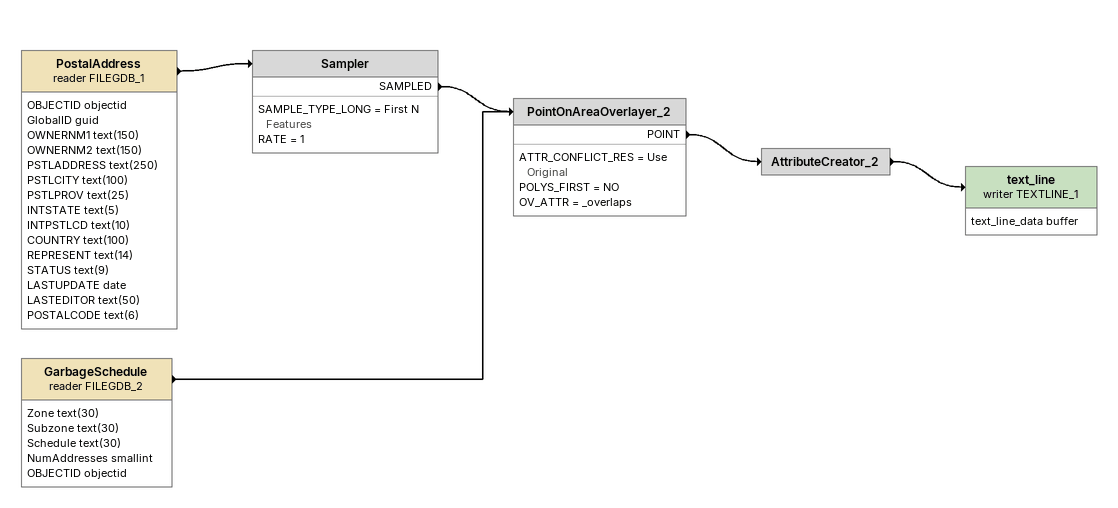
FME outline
PostalAddress (reader FILEGDB_1)
    attributes: OBJECTID objectid, GlobalID guid, OWNERNM1 text(150), OWNERNM2 text(150), PSTLADDRESS text(250), PSTLCITY text(100), PSTLPROV text(25), INTSTATE text(5), INTPSTLCD text(10), COUNTRY text(100), REPRESENT text(14), STATUS text(9), LASTUPDATE date, LASTEDITOR text(50), POSTALCODE text(6)
    -> Sampler
Sampler
    SAMPLE_TYPE_LONG = First N Features
    RATE = 1
    SAMPLED -> PointOnAreaOverlayer_2
GarbageSchedule (reader FILEGDB_2)
    attributes: Zone text(30), Subzone text(30), Schedule text(30), NumAddresses smallint, OBJECTID objectid
    -> PointOnAreaOverlayer_2
PointOnAreaOverlayer_2
    ATTR_CONFLICT_RES = Use Original
    POLYS_FIRST = NO
    OV_ATTR = _overlaps
    POINT -> AttributeCreator_2
AttributeCreator_2
    -> text_line (writer TEXTLINE_1)
text_line (writer TEXTLINE_1)
    attributes: text_line_data buffer
